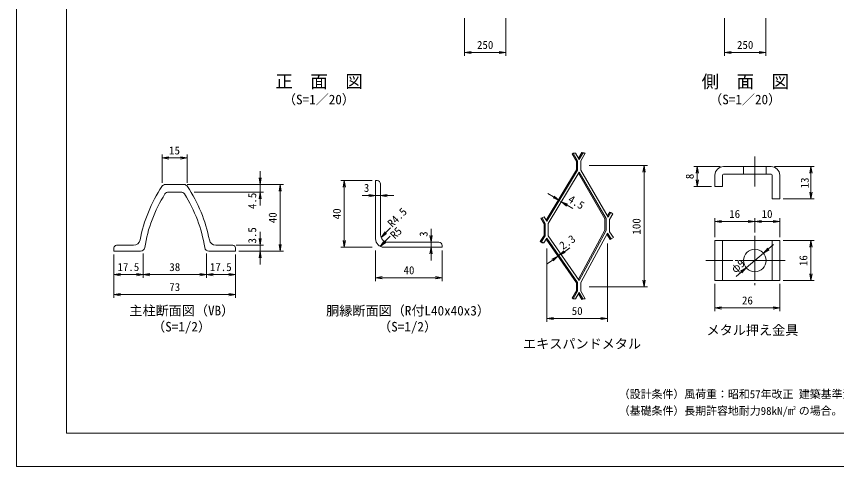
# Model space of a CAD drawing. Units: millimetres, scale not verified, with parts at other scales. Extents: x -4200 to 4200, y -2970 to 2970.
# Drawn here: x -4200 to 725, y -2970 to -266 of the extents above; entities that cross this region are included whole.
import ezdxf
from ezdxf.enums import TextEntityAlignment as Align

# ---------------------------------------------------------------- set-up
doc = ezdxf.new("R2010")
doc.units = ezdxf.units.MM
doc.header["$LTSCALE"] = 15
doc.linetypes.add('LONG_CHAIN', pattern=[21, 18, -1, 1, -1])
for name, color, linetype, lineweight in [('0-0_D-STR1', 1, 'Continuous', 9), ('0-1_D-BMK', 2, 'LONG_CHAIN', 9), ('0-2_D-STR-DIM', 7, 'Continuous', 9), ('0-5_0', 7, 'Continuous', 9), ('0-9_D-STR3', 3, 'Continuous', 9), ('0-A_D-STR2', 7, 'Continuous', 9), ('0-B_D-TTL', 2, 'Continuous', 9)]:
    doc.layers.add(name, color=color, linetype=linetype, lineweight=lineweight)
doc.layers.add('0-7_D-TTL-TXT', color=7, linetype='Continuous')
doc.styles.add('ＭＳ ゴシック', font='')
doc.styles.get('ＭＳ ゴシック').set_extended_font_data('MS Gothic')

# ---------------------------------------------------------------- blocks, each defined once
blk = doc.blocks.new('_Open')
at = {"layer": '0-5_0'}
blk.add_line((-15, 2.5), (0, 0), dxfattribs=at)
blk.add_lwpolyline([(-15, -2.5), (0, 0), (-15, 0)], dxfattribs=at)

msp = doc.modelspace()

# ---------------------------------------------------------------- linework, layer by layer
at = {"layer": '0-0_D-STR1'}
for p, q in [((-3305.16, -1275.76), (-3193.77, -1275.76)), ((-2043.16, -1602.37), (-2043.16, -1252.37)), ((-2033.16, -1252.37), (-2043.16, -1252.37)), ((-2013.16, -1272.37), (-2013.16, -1577.37)), ((-3290.16, -1320.76), (-3212.16, -1320.76)), ((-1968.16, -1622.37), (-1663.16, -1622.37)), ((-3614.46, -1655.76), (-3614.46, -1675.76)), ((-3614.46, -1655.76), (-3614.46, -1675.76)), ((-3496.9, -1640.76), (-3599.46, -1640.76)), ((-3002.03, -1640.76), (-2899.46, -1640.76)), ((-2884.46, -1655.76), (-2884.46, -1675.76)), ((-3454.18, -1675.76), (-3614.46, -1675.76)), ((-3044.75, -1675.76), (-2884.46, -1675.76))]:
    msp.add_line(p, q, dxfattribs=at)
msp.add_lwpolyline([(-1993.16, -1652.37), (-1643.16, -1652.37), (-1643.16, -1642.37)], dxfattribs=at)
for centre, radius, start, end in [((-3305.16, -1300.76), 25, 90, 146.67148), ((-3193.77, -1300.76), 25, 33.32852, 90), ((-2033.16, -1272.37), 20, 0, 90), ((-2569.89, -1784.26), 905, 146.67148, 168.8028), ((-3286.76, -1345.76), 25, 90, 147.4916), ((-3212.16, -1345.76), 25, 32.5084, 90), ((-3929.04, -1784.26), 905, 11.1972, 33.32852), ((-2599.46, -1783.76), 840, 147.4916, 171.15527), ((-3899.46, -1783.76), 840, 8.84473, 32.5084), ((-3496.9, -1600.76), 40, 270, 348.8028), ((-3002.03, -1600.76), 40, 191.1972, 270), ((-1993.16, -1602.37), 50, 180.00043, 270), ((-1968.16, -1577.37), 45, 180.00046, 270), ((-1663.16, -1642.37), 20, 0, 90), ((-3599.46, -1655.76), 15, 90, 180), ((-3454.18, -1650.76), 25, 270, 351.15527), ((-3044.75, -1650.76), 25, 188.84473, 270), ((-2899.46, -1655.76), 15, 0, 90)]:
    msp.add_arc(centre, radius, start, end, dxfattribs=at)
at = {"layer": '0-1_D-BMK'}
for p, q in [((234.43, -1107.6), (234.43, -1287.6)), ((234.43, -1584.15), (234.43, -1879.53)), ((416.58, -1731.84), (-59.89, -1731.84))]:
    msp.add_line(p, q, dxfattribs=at)
at = {"layer": '0-2_D-STR-DIM'}
for p, q in [((-1510.15, -275.96), (-1510.15, -502.49)), ((-1260.15, -275.96), (-1260.15, -502.49)), ((51.35, -275.96), (51.35, -502.49)), ((301.35, -275.96), (301.35, -502.49)), ((-1470.15, -482.49), (-1300.15, -482.49)), ((91.35, -482.49), (261.35, -482.49)), ((-3324.46, -1264.87), (-3324.46, -1096.24)), ((-3284.46, -1116.24), (-3214.46, -1116.24)), ((-3174.46, -1264.87), (-3174.46, -1096.24)), ((-760.21, -1160.99), (-411, -1160.99)), ((26.93, -1167.6), (-131.48, -1167.6)), ((351.93, -1167.6), (591.07, -1167.6)), ((-2736.16, -1235.76), (-2736.16, -1195.76)), ((-431, -1200.99), (-431, -1850.42)), ((-111.48, -1207.6), (-111.48, -1247.6)), ((571.07, -1207.6), (571.07, -1322.6)), ((-3173.77, -1275.76), (-2716.16, -1275.76)), ((-3173.77, -1275.76), (-2596.16, -1275.76)), ((-2736.16, -1275.76), (-2736.16, -1320.76)), ((-2063.16, -1252.37), (-2250.98, -1252.37)), ((-3131.74, -1320.76), (-2716.16, -1320.76)), ((-2616.16, -1315.76), (-2616.16, -1635.76)), ((-2230.98, -1292.37), (-2230.98, -1612.37)), ((-25.57, -1287.6), (-131.48, -1287.6)), ((-2736.16, -1360.76), (-2736.16, -1400.76)), ((-2083.16, -1342.33), (-2123.16, -1342.33)), ((-2043.16, -1342.33), (-2013.16, -1342.33)), ((-1973.16, -1342.33), (-1933.16, -1342.33)), ((-973.98, -1350.59), (-1008.27, -1329.99)), ((-939.7, -1371.19), (-926.97, -1378.83)), ((404.43, -1362.6), (591.07, -1362.6)), ((-892.68, -1399.43), (-858.39, -1420.03)), ((-5.57, -1591.84), (-5.57, -1477.67)), ((34.43, -1497.67), (194.43, -1497.67)), ((234.43, -1564.15), (234.43, -1477.67)), ((234.43, -1564.15), (234.43, -1477.67)), ((274.43, -1497.67), (344.43, -1497.67)), ((384.43, -1591.84), (384.43, -1477.67)), ((-2736.16, -1600.76), (-2736.16, -1560.76)), ((-1952.62, -1536.61), (-2008.72, -1592.18)), ((-1709.83, -1582.37), (-1709.83, -1542.37)), ((-1955.56, -1586.39), (-2013.76, -1645.84)), ((-1709.83, -1622.37), (-1709.83, -1652.37)), ((404.43, -1611.84), (591.07, -1611.84)), ((-2879.46, -1640.76), (-2716.16, -1640.76)), ((-2736.16, -1640.76), (-2736.16, -1675.76)), ((-2063.16, -1652.37), (-2250.98, -1652.37)), ((-2043.16, -1672.37), (-2043.16, -1855.71)), ((-1643.16, -1672.37), (-1643.16, -1855.71)), ((-1014.82, -1660.11), (-1014.82, -2100.47)), ((-909, -1679.5), (-876.13, -1656.71)), ((-650.31, -1630.75), (-650.31, -2100.47)), ((316.24, -1662.11), (346.69, -1636.16)), ((571.07, -1651.84), (571.07, -1811.84)), ((-3614.46, -1695.76), (-3614.46, -1836.7)), ((-3614.46, -1695.76), (-3614.46, -1956.7)), ((-3439.46, -1690.97), (-3439.46, -1836.7)), ((-3439.46, -1690.97), (-3439.46, -1836.7)), ((-3059.46, -1690.97), (-3059.46, -1836.7)), ((-3059.46, -1690.97), (-3059.46, -1836.7)), ((-2884.46, -1695.76), (-2884.46, -1836.7)), ((-2884.46, -1695.76), (-2884.46, -1956.7)), ((-2864.46, -1675.76), (-2716.16, -1675.76)), ((-2864.46, -1675.76), (-2596.16, -1675.76)), ((-2736.16, -1715.76), (-2736.16, -1755.76)), ((-1709.83, -1692.37), (-1709.83, -1732.37)), ((-947.97, -1706.52), (-941.87, -1702.29)), ((285.8, -1688.06), (183.05, -1775.62)), ((-980.84, -1729.32), (-1013.72, -1752.11)), ((-3574.46, -1816.7), (-3479.46, -1816.7)), ((-3399.46, -1816.7), (-3099.46, -1816.7)), ((-3019.46, -1816.7), (-2924.46, -1816.7)), ((152.61, -1801.57), (122.17, -1827.52)), ((-2003.16, -1835.71), (-1683.16, -1835.71)), ((404.43, -1851.84), (591.07, -1851.84)), ((-760.21, -1890.42), (-411, -1890.42)), ((-5.57, -1871.84), (-5.57, -2037.09)), ((384.43, -1871.84), (384.43, -2037.09)), ((-3574.46, -1936.7), (-2924.46, -1936.7)), ((34.43, -2017.09), (344.43, -2017.09)), ((-974.82, -2080.47), (-690.31, -2080.47))]:
    msp.add_line(p, q, dxfattribs=at)
at = {"layer": '0-9_D-STR3'}
for p, q in [((46.93, -1167.6), (331.93, -1167.6)), ((166.93, -1167.6), (166.93, -1212.6)), ((301.93, -1167.6), (301.93, -1212.6)), ((-5.57, -1287.6), (-5.57, -1220.1)), ((39.43, -1287.6), (39.43, -1220.1)), ((46.93, -1212.6), (331.93, -1212.6)), ((339.43, -1362.6), (339.43, -1220.1)), ((384.43, -1362.6), (384.43, -1220.1)), ((39.43, -1287.6), (-5.57, -1287.6)), ((384.43, -1362.6), (339.43, -1362.6)), ((39.43, -1851.84), (39.43, -1611.84)), ((339.43, -1851.84), (339.43, -1611.84)), ((384.43, -1851.84), (384.43, -1611.84)), ((-5.57, -1851.84), (384.43, -1851.84))]:
    msp.add_line(p, q, dxfattribs=at)
msp.add_lwpolyline([(-5.57, -1851.84), (-5.57, -1611.84), (384.43, -1611.84)], dxfattribs=at)
msp.add_circle((234.43, -1731.84), 67.5, dxfattribs=at)
for centre, radius, start, end in [((46.93, -1220.1), 52.5, 90, 180), ((331.93, -1220.1), 52.5, 0, 90), ((46.93, -1220.1), 7.5, 90, 180), ((331.93, -1220.1), 7.5, 0, 90)]:
    msp.add_arc(centre, radius, start, end, dxfattribs=at)
at = {"layer": '0-A_D-STR2'}
for p, q in [((-804.77, -1082.81), (-790.43, -1084.4)), ((-856.29, -1088.08), (-862.72, -1091.8)), ((-837.49, -1135.45), (-862.72, -1091.8)), ((-841.95, -1086.49), (-856.29, -1088.08)), ((-841.95, -1086.49), (-856.29, -1088.08)), ((-830.07, -1133.46), (-856.29, -1088.08)), ((-830.07, -1133.46), (-856.29, -1088.08)), ((-841.95, -1086.49), (-820.14, -1124.68)), ((-841.95, -1086.49), (-820.14, -1124.68)), ((-798.32, -1086.49), (-820.14, -1124.68)), ((-798.32, -1086.49), (-820.14, -1124.68)), ((-810.21, -1133.46), (-783.99, -1088.08)), ((-810.21, -1133.46), (-783.99, -1088.08)), ((-798.32, -1086.49), (-783.99, -1088.08)), ((-798.32, -1086.49), (-783.99, -1088.08)), ((-783.99, -1088.08), (-790.43, -1084.4)), ((-837.49, -1186.66), (-837.49, -1135.45)), ((-830.07, -1189.29), (-830.07, -1133.46)), ((-830.07, -1188.71), (-830.07, -1133.46)), ((-810.21, -1188.52), (-810.21, -1133.46)), ((-810.21, -1189.29), (-810.21, -1133.46)), ((-837.49, -1186.66), (-1019.17, -1489.06)), ((-830.07, -1188.71), (-1014.91, -1496.38)), ((-820.14, -1201.01), (-1006.06, -1510.48)), ((-824.51, -1208.29), (-666.86, -1481.35)), ((-820.14, -1201.01), (-659.44, -1479.36)), ((-810.21, -1188.52), (-646.58, -1471.93)), ((-1043.64, -1476.54), (-1051.71, -1477.43)), ((-1031.3, -1512.49), (-1051.71, -1477.43)), ((-1030.81, -1469.07), (-1043.64, -1476.54)), ((-1023.88, -1510.48), (-1043.64, -1476.54)), ((-1014.91, -1496.38), (-1030.81, -1469.07)), ((-650.94, -1464.67), (-637.1, -1440.89)), ((-637.61, -1486.04), (-617.85, -1452.1)), ((-630.68, -1444.63), (-637.1, -1440.89)), ((-1031.3, -1512.49), (-1031.3, -1581.5)), ((-1023.88, -1510.48), (-1023.88, -1583.66)), ((-1006.06, -1510.48), (-1006.06, -1583.66)), ((-666.86, -1481.34), (-666.86, -1550.66)), ((-659.44, -1479.36), (-659.44, -1552.53)), ((-637.61, -1486.04), (-637.61, -1559.21)), ((-666.86, -1550.66), (-824.89, -1844.96)), ((-659.44, -1552.53), (-820.14, -1851.81)), ((-650.31, -1566.91), (-810.21, -1864.7)), ((-654.34, -1574.41), (-634.1, -1606.23)), ((-637.61, -1559.21), (-615.31, -1594.28)), ((-1031.3, -1581.5), (-1054.35, -1617.73)), ((-1041.82, -1625.7), (-1054.35, -1617.73)), ((-1023.88, -1583.66), (-1046.18, -1618.73)), ((-1014.82, -1597.08), (-1033.65, -1626.69)), ((-1019.14, -1603.88), (-837.49, -1865.87)), ((-1014.82, -1597.08), (-830.07, -1863.54)), ((-1006.06, -1583.66), (-820.14, -1851.81)), ((-634.1, -1606.23), (-627.84, -1602.25)), ((-1033.65, -1626.69), (-1041.82, -1625.7)), ((-837.49, -1865.87), (-837.49, -1914.15)), ((-830.07, -1863.54), (-830.07, -1916.14)), ((-810.21, -1864.7), (-810.21, -1916.14)), ((-837.49, -1914.15), (-862.72, -1957.8)), ((-830.07, -1916.14), (-856.29, -1961.51)), ((-810.21, -1916.14), (-783.99, -1961.51)), ((-856.29, -1961.51), (-862.72, -1957.8)), ((-841.95, -1963.11), (-856.29, -1961.51)), ((-841.95, -1963.11), (-820.14, -1924.92)), ((-798.32, -1963.11), (-820.14, -1924.92)), ((-798.32, -1963.11), (-783.99, -1961.51))]:
    msp.add_line(p, q, dxfattribs=at)
for points in [[(-798.32, -1086.49), (-804.77, -1082.81), (-824.41, -1117.2)], [(-646.58, -1471.93), (-630.68, -1444.63), (-617.85, -1452.1)], [(-650.31, -1566.91), (-627.84, -1602.25), (-615.31, -1594.28)], [(-1033.65, -1626.69), (-1046.18, -1618.73), (-1054.35, -1617.73)], [(-798.32, -1963.11), (-804.77, -1966.79), (-824.41, -1932.4)]]:
    msp.add_lwpolyline(points, dxfattribs=at)
at = {"layer": '0-B_D-TTL', "color": 7}
msp.add_lwpolyline([(-4200.17, -2969.94), (4199.83, -2969.94), (4199.83, 2970.06), (-4200.17, 2970.06)], close=True, dxfattribs=at)
at = {"layer": '0-B_D-TTL'}
msp.add_lwpolyline([(-3900.17, 2770.06), (3899.83, 2770.06), (3899.83, -2769.94), (-3900.17, -2769.94)], close=True, dxfattribs=at)

# ---------------------------------------------------------------- block references
at = {"layer": '0-2_D-STR-DIM', "xscale": 2.666667, "yscale": 2.666667}
for p, rotation in [((-1510.15, -482.49), 180), ((51.35, -482.49), 180), ((-3324.46, -1116.24), 180), ((-431, -1160.99), 90), ((-111.48, -1167.6), 90), ((571.07, -1167.6), 90), ((-2736.16, -1275.76), 270), ((-2616.16, -1275.76), 90), ((-2230.98, -1252.37), 90), ((-111.48, -1287.6), 270), ((-2736.16, -1320.76), 90), ((571.07, -1362.6), 270), ((-2013.16, -1342.33), 180), ((-939.7, -1371.19), 329.00363), ((-926.97, -1378.83), 149.00363), ((-5.57, -1497.67), 180), ((234.43, -1497.67), 180), ((-2010.14, -1593.59), 224.73463), ((-2736.16, -1640.76), 270), ((-2230.98, -1652.37), 270), ((-2015.16, -1647.27), 225.61009), ((-1709.83, -1622.37), 270), ((571.07, -1611.84), 90), ((-2616.16, -1675.76), 270), ((-1709.83, -1652.37), 90), ((-941.87, -1702.29), 214.73502), ((285.8, -1688.06), 220.44025), ((-2736.16, -1675.76), 90), ((-947.97, -1706.52), 34.73502), ((183.05, -1775.62), 40.44025), ((-3614.46, -1816.7), 180), ((-3439.46, -1816.7), 180), ((-3059.46, -1816.7), 180), ((571.07, -1851.84), 270), ((-2043.16, -1835.71), 180), ((-431, -1890.42), 270), ((-3614.46, -1936.7), 180), ((-5.57, -2017.09), 180), ((-1014.82, -2080.47), 180)]:
    msp.add_blockref('_Open', p, dxfattribs=dict(at, rotation=rotation))
for p in [(-1260.15, -482.49), (301.35, -482.49), (-3174.46, -1116.24), (-2043.16, -1342.33), (234.43, -1497.67), (384.43, -1497.67), (-3439.46, -1816.7), (-3059.46, -1816.7), (-2884.46, -1816.7), (-1643.16, -1835.71), (-2884.46, -1936.7), (384.43, -2017.09), (-650.31, -2080.47)]:
    msp.add_blockref('_Open', p, dxfattribs=at)

# ---------------------------------------------------------------- texts
at = {"layer": '0-2_D-STR-DIM', "style": 'ＭＳ ゴシック'}
for s, p in [('250', (-1434.15, -475.74)), ('250', (127.35, -475.74)), ('15', (-3283.21, -1109.5)), ('3', (-2113.63, -1334.43)), ('16', (80.55, -1490.93)), ('10', (275.03, -1490.93)), ('17.5', (-3593.21, -1809.95)), ('38', (-3281.71, -1809.95)), ('17.5', (-3038.21, -1809.95)), ('40', (-1875.41, -1828.96)), ('73', (-3282.06, -1929.95)), ('26', (157.2, -2010.34)), ('50', (-865.19, -2073.72))]:
    msp.add_text(s, height=48.06, dxfattribs=at).set_placement(p, align=Align.BOTTOM_LEFT)
for s, rotation, p in [('8', 90, (-118.18, -1243.6)), ('13', 90, (572.33, -1298.85)), ('4.5', 90, (-2745.61, -1423.1)), ('4.5', 329.004, (-899.43, -1390.05)), ('40', 90, (-2237.73, -1484.62)), ('R4.5', 45, (-1932.83, -1546.84)), ('40', 90, (-2622.9, -1508.01)), ('100', 90, (-437.75, -1576.35)), ('3.5', 90, (-2745.61, -1630.14)), ('R5', 45, (-1916.37, -1616.66)), ('3', 90, (-1716.49, -1590)), ('2.3', 34.735, (-909.76, -1681.27)), ('16', 90, (564.33, -1765.71)), ('φ9', 40.44, (126.01, -1821.37))]:
    msp.add_text(s, height=48.06, rotation=rotation, dxfattribs=at).set_placement(p, align=Align.BOTTOM_LEFT)
at = {"layer": '0-7_D-TTL-TXT', "style": 'ＭＳ ゴシック'}
for s, height, p in [('正\u3000面\u3000図', 76.98, (-2645.05, -717.95)), ('側\u3000面\u3000図', 76.98, (-85.4, -719.17)), ('（S=1／20）', 57.73, (-2599.57, -811.14)), ('（S=1／20）', 57.73, (-39.92, -811.14)), ('主柱断面図（VB）', 57.73, (-3521.72, -2079.28)), ('胴縁断面図（R付L40x40x3）', 57.73, (-2339.82, -2079.59)), ('（S=1/2）', 57.73, (-3385.27, -2175.77)), ('（S=1/2）', 57.73, (-2027.94, -2175.77)), ('メタル押え金具', 57.73, (-55.66, -2196.17)), ('エキスパンドメタル', 57.73, (-1157.78, -2278.4)), ('（設計条件）風荷重：昭和57年改正 建築基準法・同施行令に基づく風圧力に準拠。', 48.06, (-582.62, -2573.55)), ('（基礎条件）長期許容地耐力98kN/m の場合。', 48.06, (-582.62, -2673.55)), ('2', 24.08, (462.85, -2637.74))]:
    msp.add_text(s, height=height, dxfattribs=at).set_placement(p, align=Align.BOTTOM_LEFT)

doc.saveas('drawing.dxf')
